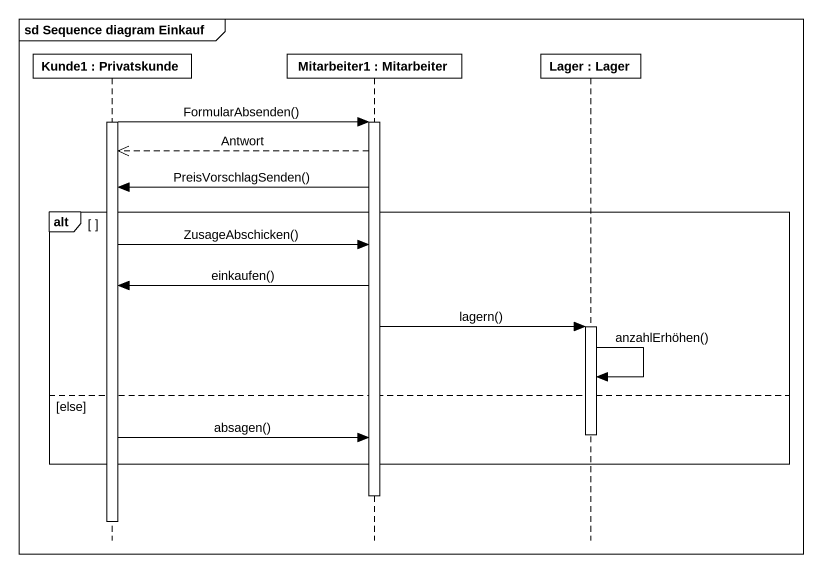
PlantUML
@startuml
mainframe sd Sequence diagram Einkauf
hide footbox
participant "Kunde1 : Privatskunde" as Kunde1
participant "Mitarbeiter1 : Mitarbeiter" as Mitarbeiter1
participant "Lager : Lager" as Lager

activate Kunde1
Kunde1 -> Mitarbeiter1 : FormularAbsenden()
activate Mitarbeiter1
Mitarbeiter1 -->> Kunde1 : Antwort
Mitarbeiter1 -> Kunde1 : PreisVorschlagSenden()
alt
  Kunde1 -> Mitarbeiter1 : ZusageAbschicken()
  Mitarbeiter1 -> Kunde1 : einkaufen()
  Mitarbeiter1 -> Lager : lagern()
  activate Lager
  Lager -> Lager : anzahlErhöhen()
else else
  deactivate Lager
  Kunde1 -> Mitarbeiter1 : absagen()
end
deactivate Mitarbeiter1
deactivate Kunde1
@enduml
